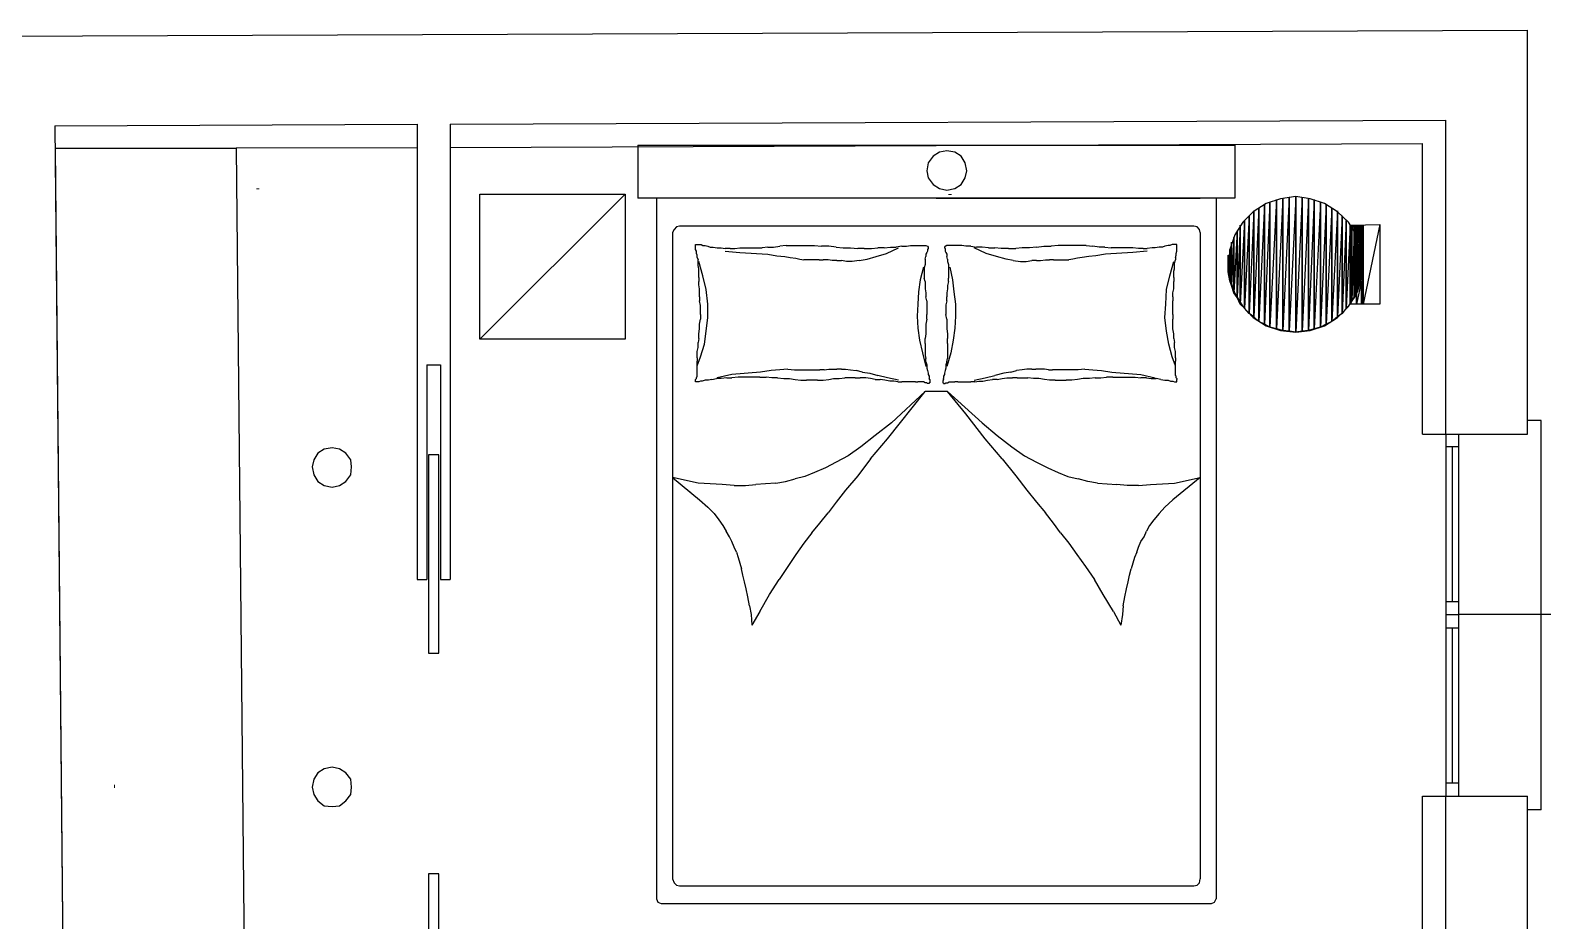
# Model space of a CAD drawing. Header units: millimetres. Extents: x 0 to 11839, y 0 to 13604.
# Drawn here: x 4977 to 8968, y 11256 to 13604 of the extents above; entities that cross this region are included whole.
import ezdxf

# ---------------------------------------------------------------- set-up
doc = ezdxf.new("R2010")
doc.units = ezdxf.units.MM
doc.layers.add('PDF_FILLS_OUTLINE', color=8, linetype='Continuous')
doc.layers.add('PDF_STROKES', color=7, linetype='Continuous')

msp = doc.modelspace()

# ---------------------------------------------------------------- linework, layer by layer
at = {"layer": 'PDF_FILLS_OUTLINE'}
for p, q in [((5575.3, 13186.8), (5575.3, 13186.8)), ((5575.3, 13186.8), (5575.3, 13184.7)), ((5575.3, 13184.7), (5575.3, 13184.7)), ((5577.4, 13186.8), (5577.4, 13186.8)), ((5577.4, 13186.8), (5577.4, 13184.7)), ((5577.4, 13184.7), (5577.4, 13186.8)), ((5577.4, 13186.8), (5577.4, 13186.8)), ((5577.4, 13186.8), (5577.4, 13184.7)), ((5577.4, 13184.7), (5577.4, 13186.8)), ((5577.4, 13186.8), (5577.4, 13186.8)), ((5577.4, 13186.8), (5577.4, 13184.7)), ((5577.4, 13184.7), (5577.4, 13186.8)), ((5577.4, 13186.8), (5577.4, 13186.8)), ((5577.4, 13186.8), (5577.4, 13184.7)), ((5577.4, 13184.7), (5577.4, 13186.8)), ((5577.4, 13184.7), (5577.4, 13184.7)), ((5577.4, 13184.7), (5577.4, 13184.7)), ((5579.5, 13186.8), (5579.5, 13186.8)), ((5579.5, 13186.8), (5579.5, 13184.7)), ((5579.5, 13184.7), (5579.5, 13186.8)), ((5579.5, 13186.8), (5579.5, 13186.8)), ((5579.5, 13186.8), (5579.5, 13184.7)), ((5579.5, 13184.7), (5579.5, 13186.8)), ((5579.5, 13186.8), (5579.5, 13186.8)), ((5579.5, 13186.8), (5579.5, 13184.7)), ((5579.5, 13184.7), (5579.5, 13186.8)), ((5579.5, 13186.8), (5579.5, 13186.8)), ((5579.5, 13186.8), (5579.5, 13184.7)), ((5579.5, 13184.7), (5579.5, 13186.8)), ((5579.5, 13184.7), (5579.5, 13184.7)), ((5579.5, 13184.7), (5579.5, 13184.7)), ((5579.5, 13184.7), (5579.5, 13184.7)), ((5579.5, 13184.7), (5579.5, 13184.7)), ((5579.5, 13184.7), (5579.5, 13184.7)), ((5579.5, 13184.7), (5579.5, 13184.7)), ((6546.8, 13172), (6163.7, 12788.9)), ((6163.7, 12788.9), (6163.7, 13172)), ((6546.8, 13172), (6546.8, 12788.9)), ((7402, 13172), (7402, 13172)), ((7402, 13172), (7402, 13169.9)), ((7402, 13169.9), (7402, 13172)), ((7402, 13172), (7402, 13172)), ((7402, 13172), (7402, 13169.9)), ((7402, 13169.9), (7402, 13172)), ((7404.1, 13172), (7404.1, 13172)), ((7404.1, 13172), (7404.1, 13169.9)), ((7404.1, 13169.9), (7404.1, 13172)), ((7404.1, 13172), (7404.1, 13172)), ((7404.1, 13172), (7404.1, 13169.9)), ((7404.1, 13169.9), (7404.1, 13172)), ((7404.1, 13172), (7404.1, 13172)), ((7404.1, 13172), (7404.1, 13169.9)), ((7404.1, 13172), (7404.1, 13169.9)), ((7406.2, 13172), (7406.2, 13172)), ((7406.2, 13172), (7406.2, 13169.9)), ((7406.2, 13169.9), (7406.2, 13172)), ((7406.2, 13172), (7406.2, 13172)), ((7406.2, 13172), (7406.2, 13169.9)), ((7406.2, 13169.9), (7406.2, 13172)), ((7406.2, 13172), (7406.2, 13172)), ((7406.2, 13172), (7406.2, 13169.9)), ((7406.2, 13169.9), (7406.2, 13172)), ((7404.1, 13169.9), (7404.1, 13169.9)), ((7404.1, 13169.9), (7404.1, 13169.9)), ((7406.2, 13169.9), (7406.2, 13169.9)), ((7406.2, 13169.9), (7406.2, 13169.9)), ((7406.2, 13169.9), (7406.2, 13169.9)), ((8219, 13136), (8206.3, 12848.2)), ((8233.8, 13144.5), (8219, 12835.5)), ((8219, 12835.5), (8219, 13136)), ((8219, 13136), (8219, 12835.5)), ((8248.6, 13150.8), (8233.8, 12829.1)), ((8233.8, 12829.1), (8233.8, 13144.5)), ((8233.8, 13144.5), (8233.8, 12829.1)), ((8265.6, 13157.2), (8248.6, 12820.7)), ((8248.6, 12820.7), (8248.6, 13150.8)), ((8248.6, 13150.8), (8248.6, 12820.7)), ((8282.5, 13161.4), (8265.6, 12816.4)), ((8265.6, 12816.4), (8265.6, 13157.2)), ((8265.6, 13157.2), (8265.6, 12816.4)), ((8299.4, 13163.6), (8282.5, 12812.2)), ((8282.5, 12812.2), (8282.5, 13161.4)), ((8282.5, 13161.4), (8282.5, 12812.2)), ((8316.4, 13163.6), (8299.4, 12810.1)), ((8299.4, 12810.1), (8299.4, 13163.6)), ((8299.4, 13163.6), (8299.4, 12810.1)), ((8333.3, 13163.6), (8316.4, 12807.9)), ((8316.4, 12807.9), (8316.4, 13163.6)), ((8316.4, 13163.6), (8316.4, 12807.9)), ((8333.3, 12810.1), (8333.3, 13163.6)), ((8333.3, 13163.6), (8333.3, 12810.1)), ((8350.2, 13161.4), (8333.3, 12810.1)), ((8350.2, 12812.2), (8350.2, 13161.4)), ((8350.2, 13161.4), (8350.2, 12812.2)), ((8365.1, 13157.2), (8350.2, 12812.2)), ((8365.1, 12816.4), (8365.1, 13157.2)), ((8365.1, 13157.2), (8365.1, 12816.4)), ((8382, 13150.8), (8365.1, 12816.4)), ((8382, 12820.7), (8382, 13150.8)), ((8382, 13150.8), (8382, 12820.7)), ((8396.8, 13144.5), (8382, 12820.7)), ((8396.8, 12829.1), (8396.8, 13144.5)), ((8396.8, 13144.5), (8396.8, 12829.1)), ((8411.6, 13136), (8396.8, 12829.1)), ((8411.6, 12835.5), (8411.6, 13136)), ((8411.6, 13136), (8411.6, 12835.5)), ((8180.9, 13102.2), (8170.3, 12882)), ((8193.6, 13114.9), (8180.9, 12871.4)), ((8180.9, 12871.4), (8180.9, 13102.2)), ((8180.9, 13102.2), (8180.9, 12871.4)), ((8206.3, 13127.6), (8193.6, 12856.6)), ((8193.6, 12856.6), (8193.6, 13114.9)), ((8193.6, 13114.9), (8193.6, 12856.6)), ((8206.3, 12848.2), (8206.3, 13127.6)), ((8206.3, 13127.6), (8206.3, 12848.2)), ((8426.4, 13127.6), (8411.6, 12835.5)), ((8426.4, 12848.2), (8426.4, 13127.6)), ((8426.4, 13127.6), (8426.4, 12848.2)), ((8439.2, 13114.9), (8426.4, 12848.2)), ((8439.2, 12856.6), (8439.2, 13114.9)), ((8439.2, 13114.9), (8439.2, 12856.6)), ((8449.7, 13102.2), (8439.2, 12856.6)), ((8449.7, 12871.4), (8449.7, 13102.2)), ((8449.7, 13102.2), (8449.7, 12871.4)), ((8538.6, 13091.6), (8494.2, 12882)), ((8538.6, 13091.6), (8538.6, 12882)), ((8153.4, 13057.7), (8147, 12930.7)), ((8161.9, 13074.6), (8153.4, 12911.7)), ((8153.4, 12911.7), (8153.4, 13057.7)), ((8153.4, 13057.7), (8153.4, 12911.7)), ((8170.3, 13089.5), (8161.9, 12899)), ((8161.9, 12899), (8161.9, 13074.6)), ((8161.9, 13074.6), (8161.9, 12899)), ((8170.3, 12882), (8170.3, 13089.5)), ((8170.3, 13089.5), (8170.3, 12882)), ((8460.3, 13089.5), (8449.7, 12871.4)), ((8460.3, 12882), (8460.3, 13089.5)), ((8460.3, 13089.5), (8460.3, 12882)), ((8460.3, 13089.5), (8460.3, 12882)), ((8460.3, 13089.5), (8460.3, 12882)), ((8464.5, 13083.1), (8460.3, 12882)), ((8464.5, 13083.1), (8462.4, 13089.5)), ((8464.5, 13089.5), (8464.5, 13083.1)), ((8470.9, 13089.5), (8464.5, 13083.1)), ((8464.5, 13083.1), (8464.5, 13089.5)), ((8464.5, 12890.5), (8464.5, 13083.1)), ((8470.9, 13074.6), (8464.5, 13083.1)), ((8464.5, 13083.1), (8464.5, 12890.5)), ((8470.9, 13074.6), (8464.5, 12890.5)), ((8475.1, 13089.5), (8470.9, 13074.6)), ((8470.9, 13074.6), (8470.9, 13089.5)), ((8470.9, 13089.5), (8470.9, 13074.6)), ((8470.9, 12899), (8470.9, 13074.6)), ((8475.1, 13066.2), (8470.9, 13074.6)), ((8470.9, 13074.6), (8470.9, 12899)), ((8475.1, 13066.2), (8470.9, 12899)), ((8477.2, 13089.5), (8475.1, 13066.2)), ((8475.1, 13066.2), (8475.1, 13089.5)), ((8475.1, 13089.5), (8475.1, 13066.2)), ((8475.1, 12905.3), (8475.1, 13066.2)), ((8477.2, 13062), (8475.1, 13066.2)), ((8475.1, 13066.2), (8475.1, 12905.3)), ((8477.2, 13062), (8475.1, 12905.3)), ((8479.4, 13089.5), (8477.2, 13062)), ((8477.2, 13062), (8477.2, 13089.5)), ((8477.2, 13089.5), (8477.2, 13062)), ((8479.4, 13055.6), (8477.2, 13062)), ((8477.2, 12909.6), (8477.2, 13062)), ((8477.2, 13062), (8477.2, 12909.6)), ((8479.4, 13055.6), (8477.2, 12909.6)), ((8483.6, 13089.5), (8479.4, 13055.6)), ((8479.4, 13055.6), (8479.4, 13089.5)), ((8479.4, 13089.5), (8479.4, 13055.6)), ((8479.4, 12915.9), (8479.4, 13055.6)), ((8483.6, 13045), (8479.4, 13055.6)), ((8479.4, 13055.6), (8479.4, 12915.9)), ((8485.7, 13089.5), (8483.6, 13045)), ((8483.6, 13045), (8483.6, 13089.5)), ((8483.6, 13089.5), (8483.6, 13045)), ((8487.8, 13089.5), (8485.7, 13034.4)), ((8485.7, 13034.4), (8485.7, 13089.5)), ((8485.7, 13089.5), (8485.7, 13034.4)), ((8489.9, 13089.5), (8487.8, 13028.1)), ((8487.8, 13028.1), (8487.8, 13089.5)), ((8487.8, 13089.5), (8487.8, 13032.3)), ((8487.8, 13089.5), (8487.8, 13028.1)), ((8487.8, 13089.5), (8487.8, 13032.3)), ((8492.1, 13089.5), (8489.9, 13026)), ((8489.9, 13026), (8489.9, 13089.5)), ((8489.9, 13089.5), (8489.9, 13026)), ((8494.2, 13089.5), (8492.1, 12998.4)), ((8492.1, 12998.4), (8492.1, 13089.5)), ((8492.1, 13089.5), (8492.1, 13002.7)), ((8492.1, 13089.5), (8492.1, 13000.6)), ((8492.1, 13089.5), (8492.1, 13002.7)), ((8492.1, 13089.5), (8492.1, 13002.7)), ((8492.1, 13089.5), (8492.1, 13011.2)), ((8492.1, 13089.5), (8492.1, 13002.7)), ((8492.1, 13089.5), (8492.1, 13011.2)), ((8494.2, 12882), (8494.2, 13089.5)), ((8494.2, 13089.5), (8494.2, 12977.3)), ((8142.8, 13026), (8138.6, 12966.7)), ((8138.6, 13011.2), (8138.6, 12966.7)), ((8138.6, 12966.7), (8138.6, 13011.2)), ((8147, 13045), (8142.8, 12943.4)), ((8142.8, 12943.4), (8142.8, 13026)), ((8142.8, 13026), (8142.8, 12943.4)), ((8147, 12930.7), (8147, 13045)), ((8147, 13045), (8147, 12930.7)), ((8483.6, 13040.8), (8479.4, 12915.9)), ((8485.7, 13034.4), (8483.6, 13045)), ((8483.6, 12930.7), (8483.6, 13040.8)), ((8483.6, 13040.8), (8483.6, 12930.7)), ((8485.7, 13034.4), (8483.6, 12930.7)), ((8485.7, 12937.1), (8485.7, 13034.4)), ((8487.8, 13032.3), (8485.7, 13034.4)), ((8485.7, 13034.4), (8485.7, 12937.1)), ((8487.8, 13032.3), (8485.7, 12937.1)), ((8487.8, 13028.1), (8487.8, 13032.3)), ((8487.8, 12939.2), (8487.8, 13032.3)), ((8487.8, 13032.3), (8487.8, 12939.2)), ((8487.8, 12945.5), (8487.8, 13028.1)), ((8489.9, 13026), (8487.8, 13028.1)), ((8487.8, 13028.1), (8487.8, 12939.2)), ((8487.8, 13028.1), (8487.8, 12939.2)), ((8489.9, 13023.8), (8487.8, 12945.5)), ((8492.1, 13011.2), (8489.9, 13026)), ((8489.9, 12949.8), (8489.9, 13023.8)), ((8489.9, 13023.8), (8489.9, 12949.8)), ((8492.1, 13002.7), (8492.1, 13011.2)), ((8138.6, 12966.7), (8138.6, 12977.3)), ((8492.1, 13002.7), (8489.9, 12949.8)), ((8494.2, 12977.3), (8489.9, 12882)), ((8492.1, 12970.9), (8489.9, 12949.8)), ((8492.1, 12970.9), (8492.1, 13002.7)), ((8492.1, 13000.6), (8492.1, 13002.7)), ((8492.1, 13002.7), (8492.1, 12970.9)), ((8492.1, 13002.7), (8492.1, 12970.9)), ((8492.1, 13002.7), (8492.1, 12970.9)), ((8492.1, 13000.6), (8492.1, 12998.4)), ((8492.1, 13000.6), (8492.1, 12970.9)), ((8494.2, 12977.3), (8492.1, 12998.4)), ((8494.2, 12977.3), (8494.2, 12882)), ((8142.8, 12943.4), (8138.6, 12966.7)), ((8147, 12930.7), (8142.8, 12943.4)), ((8489.9, 12943.4), (8477.2, 12882)), ((8485.7, 12937.1), (8483.6, 12930.7)), ((8487.8, 12939.2), (8485.7, 12937.1)), ((8489.9, 12949.8), (8487.8, 12945.5)), ((8489.9, 12882), (8489.9, 12943.4)), ((8489.9, 12943.4), (8489.9, 12882)), ((8153.4, 12911.7), (8147, 12930.7)), ((8161.9, 12899), (8153.4, 12911.7)), ((8170.3, 12882), (8161.9, 12899)), ((8477.2, 12911.7), (8460.3, 12882)), ((8470.9, 12899), (8464.5, 12890.5)), ((8475.1, 12905.3), (8470.9, 12899)), ((8477.2, 12909.6), (8475.1, 12905.3)), ((8479.4, 12915.9), (8477.2, 12909.6)), ((8477.2, 12882), (8477.2, 12911.7)), ((8477.2, 12911.7), (8477.2, 12882)), ((8483.6, 12930.7), (8479.4, 12915.9)), ((8180.9, 12871.4), (8170.3, 12882)), ((8193.6, 12856.6), (8180.9, 12871.4)), ((8206.3, 12848.2), (8193.6, 12856.6)), ((8439.2, 12856.6), (8426.4, 12848.2)), ((8449.7, 12871.4), (8439.2, 12856.6)), ((8460.3, 12882), (8449.7, 12871.4)), ((8464.5, 12890.5), (8460.3, 12882)), ((8477.2, 12882), (8460.3, 12882)), ((8460.3, 12882), (8460.3, 12882)), ((8460.3, 12882), (8460.3, 12882)), ((8460.3, 12882), (8460.3, 12882)), ((8489.9, 12882), (8477.2, 12882)), ((8494.2, 12882), (8489.9, 12882)), ((8538.6, 12882), (8494.2, 12882)), ((8219, 12835.5), (8206.3, 12848.2)), ((8233.8, 12829.1), (8219, 12835.5)), ((8248.6, 12820.7), (8233.8, 12829.1)), ((8265.6, 12816.4), (8248.6, 12820.7)), ((8282.5, 12812.2), (8265.6, 12816.4)), ((8299.4, 12810.1), (8282.5, 12812.2)), ((8350.2, 12812.2), (8333.3, 12810.1)), ((8365.1, 12816.4), (8350.2, 12812.2)), ((8382, 12820.7), (8365.1, 12816.4)), ((8396.8, 12829.1), (8382, 12820.7)), ((8411.6, 12835.5), (8396.8, 12829.1)), ((8426.4, 12848.2), (8411.6, 12835.5)), ((6546.8, 12788.9), (6163.7, 12788.9)), ((8316.4, 12807.9), (8299.4, 12810.1)), ((8333.3, 12810.1), (8316.4, 12807.9)), ((5198.5, 11612), (5198.5, 11612)), ((5198.5, 11612), (5198.5, 11612)), ((5198.5, 11612), (5198.5, 11612)), ((5200.6, 11612), (5198.5, 11612)), ((5198.5, 11612), (5200.6, 11612)), ((5200.6, 11612), (5198.5, 11612)), ((5198.5, 11612), (5200.6, 11612)), ((5198.5, 11609.9), (5198.5, 11609.9)), ((5200.6, 11609.9), (5198.5, 11609.9)), ((5198.5, 11609.9), (5200.6, 11609.9)), ((5200.6, 11609.9), (5198.5, 11609.9)), ((5198.5, 11609.9), (5200.6, 11609.9)), ((5200.6, 11609.9), (5198.5, 11609.9)), ((5198.5, 11609.9), (5200.6, 11609.9)), ((5198.5, 11607.8), (5198.5, 11607.8)), ((5198.5, 11607.8), (5198.5, 11607.8)), ((5198.5, 11607.8), (5198.5, 11607.8)), ((5200.6, 11607.8), (5198.5, 11607.8)), ((5198.5, 11607.8), (5200.6, 11607.8)), ((5200.6, 11607.8), (5198.5, 11607.8)), ((5198.5, 11607.8), (5200.6, 11607.8)), ((5200.6, 11607.8), (5198.5, 11607.8)), ((5198.5, 11607.8), (5200.6, 11607.8)), ((5200.6, 11607.8), (5198.5, 11607.8)), ((5198.5, 11607.8), (5200.6, 11607.8)), ((5200.6, 11612), (5200.6, 11612)), ((5200.6, 11612), (5200.6, 11612)), ((5200.6, 11609.9), (5200.6, 11609.9)), ((5200.6, 11609.9), (5200.6, 11609.9)), ((5200.6, 11609.9), (5200.6, 11609.9)), ((5200.6, 11607.8), (5200.6, 11607.8)), ((5200.6, 11607.8), (5200.6, 11607.8)), ((5200.6, 11607.8), (5200.6, 11607.8)), ((5200.6, 11607.8), (5200.6, 11607.8))]:
    msp.add_line(p, q, dxfattribs=at)
at = {"layer": 'PDF_STROKES'}
for p, q in [((1060.4, 13574.2), (8928.1, 13603.8)), ((8928.1, 12539.1), (8928.1, 13603.8)), ((5041.9, 13351.9), (5998.6, 13356.2)), ((5041.9, 13351.9), (5075.8, 9922.9)), ((5998.6, 13356.2), (5998.6, 12156)), ((6085.4, 13356.2), (8712.2, 13366.7)), ((6085.4, 13356.2), (6085.4, 12156)), ((8712.2, 12539.1), (8712.2, 13366.7)), ((5041.9, 13292.7), (5998.6, 13294.8)), ((5041.9, 13292.7), (5520.3, 13292.7)), ((5075.8, 9922.9), (5044, 13292.7)), ((5520.3, 13292.7), (5554.1, 9922.9)), ((6085.4, 13294.8), (8650.8, 13305.4)), ((6580.7, 13301.1), (8155.5, 13301.1)), ((6580.7, 13301.1), (6580.7, 13161.4)), ((8155.5, 13301.1), (8155.5, 13161.4)), ((8650.8, 12539.1), (8650.8, 13305.4)), ((7346.9, 13254.6), (7342.7, 13233.4)), ((7359.7, 13271.5), (7346.9, 13254.6)), ((7376.6, 13282.1), (7359.7, 13271.5)), ((7395.6, 13286.3), (7376.6, 13282.1)), ((7416.8, 13282.1), (7395.6, 13286.3)), ((7433.7, 13271.5), (7416.8, 13282.1)), ((7444.3, 13254.6), (7433.7, 13271.5)), ((7448.5, 13233.4), (7444.3, 13254.6)), ((7342.7, 13233.4), (7346.9, 13214.3)), ((7346.9, 13214.3), (7359.7, 13197.4)), ((7433.7, 13197.4), (7444.3, 13214.3)), ((7444.3, 13214.3), (7448.5, 13233.4)), ((7359.7, 13197.4), (7376.6, 13186.8)), ((7376.6, 13186.8), (7395.6, 13182.6)), ((7395.6, 13182.6), (7416.8, 13186.8)), ((7416.8, 13186.8), (7433.7, 13197.4)), ((8155.5, 13161.4), (6580.7, 13161.4)), ((8130.1, 13161.4), (6608.2, 13161.4)), ((6629.4, 13161.4), (6629.4, 11313.6)), ((6629.4, 13161.4), (6629.4, 11313.6)), ((7368.1, 13161.4), (6671.7, 13161.4)), ((7368.1, 13161.4), (8064.5, 13161.4)), ((8106.8, 13161.4), (8106.8, 11313.6)), ((8238.1, 13146.6), (8204.2, 13125.4)), ((8276.2, 13159.3), (8238.1, 13146.6)), ((8316.4, 13165.7), (8276.2, 13159.3)), ((8354.5, 13159.3), (8316.4, 13165.7)), ((8392.6, 13146.6), (8354.5, 13159.3)), ((8426.4, 13125.4), (8392.6, 13146.6)), ((8176.7, 13097.9), (8155.5, 13064.1)), ((8204.2, 13125.4), (8176.7, 13097.9)), ((8456.1, 13097.9), (8426.4, 13125.4)), ((8477.2, 13064.1), (8456.1, 13097.9)), ((8462.4, 13089.5), (8538.6, 13091.6)), ((8538.6, 13091.6), (8538.6, 12882)), ((6676, 13078.9), (6671.7, 13070.4)), ((6671.7, 13070.4), (6671.7, 11366.5)), ((6682.3, 13085.2), (6676, 13078.9)), ((6690.8, 13087.4), (6682.3, 13085.2)), ((8047.6, 13087.4), (6690.8, 13087.4)), ((8056, 13085.2), (8047.6, 13087.4)), ((8062.4, 13078.9), (8056, 13085.2)), ((8064.5, 13070.4), (8062.4, 13078.9)), ((8064.5, 13070.4), (8064.5, 11366.5)), ((8155.5, 13064.1), (8142.8, 13026)), ((8489.9, 13026), (8477.2, 13064.1)), ((6733.1, 13036.6), (6733.1, 13038.7)), ((6733.1, 13038.7), (6735.2, 13038.7)), ((6733.1, 13032.3), (6733.1, 13036.6)), ((6733.1, 13030.2), (6733.1, 13032.3)), ((6733.1, 13026), (6733.1, 13030.2)), ((6735.2, 13021.7), (6733.1, 13026)), ((6735.2, 13038.7), (6737.3, 13038.7)), ((6735.2, 13015.4), (6735.2, 13021.7)), ((6737.3, 13011.2), (6735.2, 13015.4)), ((6737.3, 13038.7), (6739.5, 13038.7)), ((6737.3, 13004.8), (6737.3, 13011.2)), ((6739.5, 13038.7), (6743.7, 13038.7)), ((6743.7, 13038.7), (6747.9, 13038.7)), ((6747.9, 13038.7), (6752.2, 13036.6)), ((6752.2, 13036.6), (6758.5, 13036.6)), ((6758.5, 13036.6), (6764.9, 13034.4)), ((6764.9, 13034.4), (6771.2, 13032.3)), ((6771.2, 13032.3), (6779.7, 13032.3)), ((6779.7, 13032.3), (6790.3, 13030.2)), ((6790.3, 13030.2), (6800.8, 13030.2)), ((6800.8, 13030.2), (6811.4, 13028.1)), ((6824.1, 13028.1), (6811.4, 13028.1)), ((6811.4, 13021.7), (6849.5, 13017.5)), ((6824.1, 13028.1), (6836.8, 13028.1)), ((6836.8, 13028.1), (6849.5, 13030.2)), ((6849.5, 13030.2), (6908.8, 13030.2)), ((6849.5, 13017.5), (6923.6, 13013.3)), ((6923.6, 13032.3), (6908.8, 13030.2)), ((6923.6, 13032.3), (6938.4, 13032.3)), ((6923.6, 13013.3), (6946.9, 13009)), ((6938.4, 13032.3), (6955.4, 13034.4)), ((6972.3, 13036.6), (6955.4, 13034.4)), ((6972.3, 13036.6), (7008.3, 13036.6)), ((7008.3, 13036.6), (7046.4, 13036.6)), ((7046.4, 13036.6), (7065.4, 13034.4)), ((7084.5, 13034.4), (7065.4, 13034.4)), ((7103.5, 13032.3), (7084.5, 13034.4)), ((7103.5, 13032.3), (7122.6, 13030.2)), ((7122.6, 13030.2), (7141.6, 13030.2)), ((7141.6, 13030.2), (7160.7, 13028.1)), ((7177.6, 13028.1), (7160.7, 13028.1)), ((7177.6, 13028.1), (7196.7, 13028.1)), ((7196.7, 13028.1), (7213.6, 13030.2)), ((7209.4, 13006.9), (7236.9, 13015.4)), ((7230.5, 13030.2), (7213.6, 13030.2)), ((7230.5, 13030.2), (7247.5, 13032.3)), ((7236.9, 13015.4), (7268.6, 13030.2)), ((7247.5, 13032.3), (7262.3, 13032.3)), ((7277.1, 13034.4), (7262.3, 13032.3)), ((7277.1, 13034.4), (7289.8, 13034.4)), ((7289.8, 13034.4), (7300.4, 13036.6)), ((7300.4, 13036.6), (7311, 13036.6)), ((7311, 13036.6), (7340.6, 13036.6)), ((7340.6, 13036.6), (7344.8, 13034.4)), ((7342.7, 13017.5), (7340.6, 13013.3)), ((7340.6, 13013.3), (7340.6, 13006.9)), ((7344.8, 13021.7), (7342.7, 13017.5)), ((7344.8, 13034.4), (7346.9, 13032.3)), ((7346.9, 13028.1), (7344.8, 13026)), ((7344.8, 13026), (7344.8, 13021.7)), ((7346.9, 13032.3), (7346.9, 13030.2)), ((7346.9, 13030.2), (7346.9, 13028.1)), ((7391.4, 13034.4), (7389.3, 13032.3)), ((7389.3, 13032.3), (7389.3, 13030.2)), ((7389.3, 13030.2), (7391.4, 13028.1)), ((7393.5, 13034.4), (7391.4, 13034.4)), ((7391.4, 13028.1), (7391.4, 13026)), ((7391.4, 13026), (7391.4, 13021.7)), ((7391.4, 13021.7), (7393.5, 13017.5)), ((7395.6, 13036.6), (7393.5, 13034.4)), ((7393.5, 13017.5), (7395.6, 13013.3)), ((7425.3, 13036.6), (7395.6, 13036.6)), ((7395.6, 13013.3), (7395.6, 13006.9)), ((7435.9, 13036.6), (7425.3, 13036.6)), ((7446.4, 13034.4), (7435.9, 13036.6)), ((7459.1, 13034.4), (7446.4, 13034.4)), ((7459.1, 13034.4), (7473.9, 13032.3)), ((7499.3, 13015.4), (7467.6, 13030.2)), ((7488.8, 13032.3), (7473.9, 13032.3)), ((7505.7, 13030.2), (7488.8, 13032.3)), ((7526.9, 13006.9), (7499.3, 13015.4)), ((7505.7, 13030.2), (7522.6, 13030.2)), ((7539.6, 13028.1), (7522.6, 13030.2)), ((7558.6, 13028.1), (7539.6, 13028.1)), ((7558.6, 13028.1), (7577.7, 13028.1)), ((7594.6, 13030.2), (7577.7, 13028.1)), ((7613.6, 13030.2), (7594.6, 13030.2)), ((7632.7, 13032.3), (7613.6, 13030.2)), ((7632.7, 13032.3), (7651.8, 13034.4)), ((7651.8, 13034.4), (7670.8, 13034.4)), ((7689.8, 13036.6), (7670.8, 13034.4)), ((7728, 13036.6), (7689.8, 13036.6)), ((7763.9, 13036.6), (7728, 13036.6)), ((7763.9, 13036.6), (7780.9, 13034.4)), ((7797.8, 13032.3), (7780.9, 13034.4)), ((7814.7, 13013.3), (7789.3, 13009)), ((7812.6, 13032.3), (7797.8, 13032.3)), ((7812.6, 13032.3), (7829.5, 13030.2)), ((7886.7, 13017.5), (7814.7, 13013.3)), ((7886.7, 13030.2), (7829.5, 13030.2)), ((7901.5, 13028.1), (7886.7, 13030.2)), ((7924.8, 13021.7), (7886.7, 13017.5)), ((7914.2, 13028.1), (7901.5, 13028.1)), ((7914.2, 13028.1), (7924.8, 13028.1)), ((7937.5, 13030.2), (7924.8, 13028.1)), ((7946, 13030.2), (7937.5, 13030.2)), ((7956.5, 13032.3), (7946, 13030.2)), ((7965, 13032.3), (7956.5, 13032.3)), ((7971.4, 13034.4), (7965, 13032.3)), ((7979.8, 13036.6), (7971.4, 13034.4)), ((7984.1, 13036.6), (7979.8, 13036.6)), ((7990.4, 13038.7), (7984.1, 13036.6)), ((7994.7, 13038.7), (7990.4, 13038.7)), ((7996.8, 13038.7), (7994.7, 13038.7)), ((7998.9, 13038.7), (7996.8, 13038.7)), ((8001, 13038.7), (7998.9, 13038.7)), ((7998.9, 13004.8), (8001, 13011.2)), ((8003.1, 13038.7), (8001, 13038.7)), ((8001, 13015.4), (8003.1, 13021.7)), ((8001, 13011.2), (8001, 13015.4)), ((8003.1, 13036.6), (8003.1, 13038.7)), ((8003.1, 13032.3), (8003.1, 13036.6)), ((8003.1, 13030.2), (8003.1, 13032.3)), ((8003.1, 13026), (8003.1, 13030.2)), ((8003.1, 13021.7), (8003.1, 13026)), ((8142.8, 13026), (8138.6, 12985.8)), ((8494.2, 12985.8), (8489.9, 13026)), ((6737.3, 13004.8), (6739.5, 12998.4)), ((6739.5, 12983.6), (6739.5, 12998.4)), ((6741.6, 12975.2), (6739.5, 12983.6)), ((6752.2, 12956.1), (6741.6, 12994.2)), ((6741.6, 12951.9), (6741.6, 12975.2)), ((6946.9, 13009), (6968.1, 13006.9)), ((6968.1, 13006.9), (6982.9, 13004.8)), ((6982.9, 13004.8), (6997.7, 13002.7)), ((6997.7, 13002.7), (7008.3, 13000.6)), ((7008.3, 13000.6), (7018.9, 12998.4)), ((7059.1, 12998.4), (7018.9, 12998.4)), ((7059.1, 12998.4), (7069.7, 12998.4)), ((7082.4, 12998.4), (7069.7, 12998.4)), ((7092.9, 12996.3), (7082.4, 12998.4)), ((7105.6, 12996.3), (7092.9, 12996.3)), ((7105.6, 12996.3), (7118.3, 12996.3)), ((7131, 12994.2), (7118.3, 12996.3)), ((7145.9, 12994.2), (7131, 12994.2)), ((7164.9, 12996.3), (7145.9, 12994.2)), ((7164.9, 12996.3), (7186.1, 13000.6)), ((7186.1, 13000.6), (7209.4, 13006.9)), ((7334.3, 12979.4), (7325.8, 12945.5)), ((7338.5, 12985.8), (7336.4, 12977.3)), ((7336.4, 12977.3), (7336.4, 12949.8)), ((7338.5, 13000.6), (7340.6, 13006.9)), ((7338.5, 13000.6), (7338.5, 12985.8)), ((7397.7, 13000.6), (7395.6, 13006.9)), ((7397.7, 13000.6), (7397.7, 12994.2)), ((7397.7, 12994.2), (7399.9, 12985.8)), ((7399.9, 12985.8), (7399.9, 12949.8)), ((7404.1, 12979.4), (7410.5, 12945.5)), ((7552.3, 13000.6), (7526.9, 13006.9)), ((7571.3, 12996.3), (7552.3, 13000.6)), ((7571.3, 12996.3), (7590.4, 12994.2)), ((7590.4, 12994.2), (7605.2, 12994.2)), ((7605.2, 12994.2), (7620, 12996.3)), ((7632.7, 12996.3), (7620, 12996.3)), ((7632.7, 12996.3), (7643.3, 12996.3)), ((7643.3, 12996.3), (7656, 12998.4)), ((7656, 12998.4), (7666.6, 12998.4)), ((7677.2, 12998.4), (7666.6, 12998.4)), ((7677.2, 12998.4), (7717.4, 12998.4)), ((7728, 13000.6), (7717.4, 12998.4)), ((7740.6, 13002.7), (7728, 13000.6)), ((7753.4, 13004.8), (7740.6, 13002.7)), ((7770.3, 13006.9), (7753.4, 13004.8)), ((7789.3, 13009), (7770.3, 13006.9)), ((7984.1, 12956.1), (7994.7, 12994.2)), ((7994.7, 12968.8), (7996.8, 12975.2)), ((7996.8, 12990), (7998.9, 12998.4)), ((7996.8, 12975.2), (7996.8, 12990)), ((7998.9, 13004.8), (7998.9, 12998.4)), ((8138.6, 12985.8), (8142.8, 12947.6)), ((8489.9, 12947.6), (8494.2, 12985.8)), ((6741.6, 12951.9), (6741.6, 12941.3)), ((6741.6, 12932.8), (6741.6, 12941.3)), ((6743.7, 12922.2), (6741.6, 12932.8)), ((6760.6, 12920.1), (6752.2, 12956.1)), ((7325.8, 12945.5), (7321.5, 12913.8)), ((7338.5, 12941.3), (7336.4, 12949.8)), ((7338.5, 12941.3), (7338.5, 12922.2)), ((7399.9, 12941.3), (7397.7, 12930.7)), ((7399.9, 12941.3), (7399.9, 12949.8)), ((7410.5, 12945.5), (7414.7, 12913.8)), ((7975.6, 12920.1), (7984.1, 12956.1)), ((7994.7, 12951.9), (7994.7, 12968.8)), ((7994.7, 12951.9), (7994.7, 12941.3)), ((7994.7, 12922.2), (7994.7, 12941.3)), ((8142.8, 12947.6), (8155.5, 12909.6)), ((8477.2, 12909.6), (8489.9, 12947.6)), ((6743.7, 12901.1), (6743.7, 12922.2)), ((6743.7, 12901.1), (6743.7, 12890.5)), ((6764.9, 12882), (6760.6, 12920.1)), ((7321.5, 12913.8), (7319.4, 12882)), ((7338.5, 12922.2), (7340.6, 12911.7)), ((7340.6, 12911.7), (7340.6, 12901.1)), ((7342.7, 12890.5), (7340.6, 12901.1)), ((7397.7, 12922.2), (7395.6, 12911.7)), ((7395.6, 12911.7), (7395.6, 12901.1)), ((7395.6, 12890.5), (7395.6, 12901.1)), ((7397.7, 12930.7), (7397.7, 12922.2)), ((7414.7, 12913.8), (7418.9, 12882)), ((7973.5, 12882), (7975.6, 12920.1)), ((7992.5, 12911.7), (7994.7, 12922.2)), ((7992.5, 12901.1), (7992.5, 12911.7)), ((7992.5, 12901.1), (7992.5, 12890.5)), ((8155.5, 12909.6), (8176.7, 12875.7)), ((8456.1, 12875.7), (8477.2, 12909.6)), ((6745.8, 12877.8), (6743.7, 12890.5)), ((6745.8, 12854.5), (6745.8, 12877.8)), ((6745.8, 12854.5), (6745.8, 12841.8)), ((6764.9, 12846.1), (6764.9, 12882)), ((7319.4, 12882), (7317.3, 12850.3)), ((7342.7, 12890.5), (7342.7, 12854.5)), ((7342.7, 12841.8), (7342.7, 12854.5)), ((7395.6, 12890.5), (7393.5, 12879.9)), ((7393.5, 12879.9), (7393.5, 12854.5)), ((7395.6, 12841.8), (7393.5, 12854.5)), ((7418.9, 12882), (7418.9, 12850.3)), ((7971.4, 12846.1), (7973.5, 12882)), ((7992.5, 12854.5), (7992.5, 12890.5)), ((7992.5, 12854.5), (7992.5, 12841.8)), ((8176.7, 12875.7), (8204.2, 12846.1)), ((8426.4, 12846.1), (8456.1, 12875.7)), ((8538.6, 12882), (8460.3, 12882)), ((6741.6, 12803.7), (6743.7, 12816.4)), ((6743.7, 12829.1), (6745.8, 12841.8)), ((6743.7, 12816.4), (6743.7, 12829.1)), ((6760.6, 12810.1), (6764.9, 12846.1)), ((7317.3, 12850.3), (7319.4, 12818.5)), ((7319.4, 12818.5), (7323.7, 12786.8)), ((7342.7, 12841.8), (7340.6, 12829.1)), ((7340.6, 12829.1), (7340.6, 12803.7)), ((7395.6, 12841.8), (7395.6, 12816.4)), ((7395.6, 12816.4), (7397.7, 12803.7)), ((7416.8, 12818.5), (7412.6, 12786.8)), ((7418.9, 12850.3), (7416.8, 12818.5)), ((7975.6, 12810.1), (7971.4, 12846.1)), ((7992.5, 12816.4), (7992.5, 12841.8)), ((7994.7, 12803.7), (7992.5, 12816.4)), ((8204.2, 12846.1), (8238.1, 12824.9)), ((8238.1, 12824.9), (8276.2, 12812.2)), ((8276.2, 12812.2), (8316.4, 12807.9)), ((8316.4, 12807.9), (8354.5, 12812.2)), ((8354.5, 12812.2), (8392.6, 12824.9)), ((8392.6, 12824.9), (8426.4, 12846.1)), ((6741.6, 12791), (6739.5, 12780.4)), ((6739.5, 12767.7), (6739.5, 12780.4)), ((6741.6, 12791), (6741.6, 12803.7)), ((6745.8, 12742.3), (6756.4, 12776.2)), ((6756.4, 12776.2), (6760.6, 12810.1)), ((7323.7, 12786.8), (7332.1, 12752.9)), ((7340.6, 12803.7), (7338.5, 12791)), ((7338.5, 12778.3), (7338.5, 12791)), ((7338.5, 12778.3), (7338.5, 12746.6)), ((7397.7, 12803.7), (7397.7, 12791)), ((7397.7, 12778.3), (7397.7, 12791)), ((7397.7, 12778.3), (7397.7, 12738.1)), ((7412.6, 12786.8), (7406.2, 12752.9)), ((7981.9, 12776.2), (7975.6, 12810.1)), ((7990.4, 12742.3), (7981.9, 12776.2)), ((7994.7, 12791), (7994.7, 12803.7)), ((7994.7, 12791), (7996.8, 12780.4)), ((7996.8, 12767.7), (7996.8, 12780.4)), ((6737.3, 12757.1), (6739.5, 12767.7)), ((6737.3, 12740.2), (6737.3, 12757.1)), ((6737.3, 12719.1), (6745.8, 12742.3)), ((6737.3, 12740.2), (6737.3, 12731.7)), ((6737.3, 12691.5), (6737.3, 12731.7)), ((7332.1, 12752.9), (7340.6, 12716.9)), ((7338.5, 12746.6), (7340.6, 12738.1)), ((7340.6, 12729.6), (7340.6, 12738.1)), ((7406.2, 12752.9), (7395.6, 12716.9)), ((7395.6, 12729.6), (7397.7, 12738.1)), ((7998.9, 12719.1), (7990.4, 12742.3)), ((7998.9, 12757.1), (7996.8, 12767.7)), ((7998.9, 12740.2), (7998.9, 12757.1)), ((7998.9, 12740.2), (7998.9, 12731.7)), ((7998.9, 12723.3), (7998.9, 12731.7)), ((6024, 12721.2), (6024, 12156)), ((6024, 12721.2), (6060, 12721.2)), ((6060, 12721.2), (6060, 12156)), ((6735.2, 12687.3), (6737.3, 12691.5)), ((6828.4, 12695.8), (6790.3, 12687.3)), ((6904.6, 12702.1), (6828.4, 12695.8)), ((6932.1, 12706.3), (6904.6, 12702.1)), ((6955.4, 12708.5), (6932.1, 12706.3)), ((6976.5, 12710.6), (6955.4, 12708.5)), ((6976.5, 12710.6), (6993.5, 12708.5)), ((6993.5, 12708.5), (7010.4, 12708.5)), ((7010.4, 12708.5), (7061.2, 12708.5)), ((7071.8, 12708.5), (7061.2, 12708.5)), ((7071.8, 12708.5), (7084.5, 12710.6)), ((7084.5, 12710.6), (7105.6, 12710.6)), ((7118.3, 12710.6), (7105.6, 12710.6)), ((7118.3, 12710.6), (7128.9, 12710.6)), ((7128.9, 12710.6), (7141.6, 12708.5)), ((7141.6, 12708.5), (7156.4, 12706.3)), ((7173.4, 12702.1), (7156.4, 12706.3)), ((7173.4, 12702.1), (7192.4, 12700)), ((7192.4, 12700), (7213.6, 12693.7)), ((7239, 12687.3), (7213.6, 12693.7)), ((7340.6, 12729.6), (7342.7, 12721.2)), ((7342.7, 12721.2), (7342.7, 12712.7)), ((7342.7, 12712.7), (7344.8, 12706.3)), ((7344.8, 12706.3), (7346.9, 12700)), ((7346.9, 12700), (7346.9, 12695.8)), ((7346.9, 12695.8), (7349.1, 12691.5)), ((7349.1, 12691.5), (7349.1, 12685.2)), ((7389.3, 12695.8), (7387.2, 12691.5)), ((7387.2, 12691.5), (7387.2, 12685.2)), ((7391.4, 12706.3), (7389.3, 12700)), ((7389.3, 12700), (7389.3, 12695.8)), ((7393.5, 12712.7), (7391.4, 12706.3)), ((7395.6, 12729.6), (7393.5, 12721.2)), ((7393.5, 12721.2), (7393.5, 12712.7)), ((7497.2, 12687.3), (7522.6, 12693.7)), ((7545.9, 12700), (7522.6, 12693.7)), ((7565, 12702.1), (7545.9, 12700)), ((7565, 12702.1), (7579.8, 12706.3)), ((7594.6, 12708.5), (7579.8, 12706.3)), ((7607.3, 12710.6), (7594.6, 12708.5)), ((7620, 12710.6), (7607.3, 12710.6)), ((7620, 12710.6), (7630.6, 12710.6)), ((7653.9, 12710.6), (7630.6, 12710.6)), ((7664.4, 12708.5), (7653.9, 12710.6)), ((7664.4, 12708.5), (7675, 12708.5)), ((7725.8, 12708.5), (7675, 12708.5)), ((7742.8, 12708.5), (7725.8, 12708.5)), ((7759.7, 12710.6), (7742.8, 12708.5)), ((7759.7, 12710.6), (7780.9, 12708.5)), ((7780.9, 12708.5), (7804.2, 12706.3)), ((7804.2, 12706.3), (7831.7, 12702.1)), ((7831.7, 12702.1), (7907.9, 12695.8)), ((7907.9, 12695.8), (7946, 12687.3)), ((7998.9, 12716.9), (7998.9, 12723.3)), ((7998.9, 12712.7), (7998.9, 12716.9)), ((7998.9, 12706.3), (7998.9, 12712.7)), ((7998.9, 12702.1), (7998.9, 12706.3)), ((7998.9, 12697.9), (7998.9, 12702.1)), ((7998.9, 12693.7), (7998.9, 12697.9)), ((8001, 12691.5), (7998.9, 12693.7)), ((8001, 12687.3), (8001, 12691.5)), ((6735.2, 12685.2), (6733.1, 12683.1)), ((6733.1, 12680.9), (6733.1, 12683.1)), ((6733.1, 12678.8), (6733.1, 12680.9)), ((6733.1, 12676.7), (6733.1, 12678.8)), ((6735.2, 12676.7), (6733.1, 12676.7)), ((6735.2, 12685.2), (6735.2, 12687.3)), ((6737.3, 12676.7), (6735.2, 12676.7)), ((6741.6, 12676.7), (6737.3, 12676.7)), ((6745.8, 12678.8), (6741.6, 12676.7)), ((6750, 12678.8), (6745.8, 12678.8)), ((6758.5, 12680.9), (6750, 12678.8)), ((6767, 12680.9), (6758.5, 12680.9)), ((6775.4, 12683.1), (6767, 12680.9)), ((6775.4, 12683.1), (6788.1, 12685.2)), ((6800.8, 12685.2), (6788.1, 12685.2)), ((6815.7, 12687.3), (6800.8, 12685.2)), ((6815.7, 12687.3), (6828.4, 12687.3)), ((6845.3, 12689.4), (6828.4, 12687.3)), ((6902.4, 12689.4), (6845.3, 12689.4)), ((6902.4, 12689.4), (6919.4, 12689.4)), ((6934.2, 12687.3), (6919.4, 12689.4)), ((6949, 12687.3), (6934.2, 12687.3)), ((6949, 12687.3), (6965.9, 12685.2)), ((6965.9, 12685.2), (6980.8, 12685.2)), ((6980.8, 12685.2), (6995.6, 12683.1)), ((6995.6, 12683.1), (7010.4, 12680.9)), ((7010.4, 12680.9), (7025.2, 12680.9)), ((7054.8, 12680.9), (7025.2, 12680.9)), ((7054.8, 12680.9), (7069.7, 12680.9)), ((7069.7, 12680.9), (7084.5, 12683.1)), ((7084.5, 12683.1), (7097.2, 12685.2)), ((7097.2, 12685.2), (7112, 12685.2)), ((7112, 12685.2), (7126.8, 12687.3)), ((7154.3, 12687.3), (7126.8, 12687.3)), ((7154.3, 12687.3), (7167, 12687.3)), ((7181.8, 12687.3), (7167, 12687.3)), ((7194.5, 12685.2), (7181.8, 12687.3)), ((7207.2, 12683.1), (7194.5, 12685.2)), ((7207.2, 12683.1), (7219.9, 12683.1)), ((7232.6, 12680.9), (7219.9, 12683.1)), ((7245.3, 12678.8), (7232.6, 12680.9)), ((7268.6, 12680.9), (7239, 12687.3)), ((7255.9, 12678.8), (7245.3, 12678.8)), ((7266.5, 12676.7), (7255.9, 12678.8)), ((7266.5, 12676.7), (7277.1, 12676.7)), ((7313.1, 12676.7), (7277.1, 12676.7)), ((7313.1, 12676.7), (7319.4, 12676.7)), ((7325.8, 12676.7), (7319.4, 12676.7)), ((7330, 12676.7), (7325.8, 12676.7)), ((7334.3, 12676.7), (7330, 12676.7)), ((7338.5, 12674.6), (7334.3, 12676.7)), ((7342.7, 12674.6), (7338.5, 12674.6)), ((7344.8, 12672.5), (7342.7, 12674.6)), ((7346.9, 12672.5), (7344.8, 12672.5)), ((7349.1, 12672.5), (7346.9, 12672.5)), ((7351.2, 12683.1), (7349.1, 12685.2)), ((7351.2, 12674.6), (7349.1, 12674.6)), ((7349.1, 12674.6), (7349.1, 12672.5)), ((7351.2, 12683.1), (7351.2, 12674.6)), ((7387.2, 12683.1), (7385.1, 12678.8)), ((7385.1, 12678.8), (7385.1, 12674.6)), ((7385.1, 12674.6), (7387.2, 12674.6)), ((7387.2, 12683.1), (7387.2, 12685.2)), ((7387.2, 12674.6), (7387.2, 12672.5)), ((7387.2, 12672.5), (7389.3, 12672.5)), ((7389.3, 12672.5), (7391.4, 12672.5)), ((7391.4, 12672.5), (7393.5, 12674.6)), ((7393.5, 12674.6), (7397.7, 12674.6)), ((7397.7, 12674.6), (7402, 12676.7)), ((7402, 12676.7), (7406.2, 12676.7)), ((7406.2, 12676.7), (7412.6, 12676.7)), ((7412.6, 12676.7), (7416.8, 12676.7)), ((7425.3, 12676.7), (7416.8, 12676.7)), ((7425.3, 12676.7), (7459.1, 12676.7)), ((7469.7, 12676.7), (7459.1, 12676.7)), ((7467.6, 12680.9), (7497.2, 12687.3)), ((7469.7, 12676.7), (7480.3, 12678.8)), ((7480.3, 12678.8), (7490.9, 12678.8)), ((7490.9, 12678.8), (7503.6, 12680.9)), ((7503.6, 12680.9), (7516.3, 12683.1)), ((7529, 12683.1), (7516.3, 12683.1)), ((7529, 12683.1), (7541.7, 12685.2)), ((7541.7, 12685.2), (7554.4, 12687.3)), ((7554.4, 12687.3), (7569.2, 12687.3)), ((7581.9, 12687.3), (7569.2, 12687.3)), ((7581.9, 12687.3), (7609.4, 12687.3)), ((7624.2, 12685.2), (7609.4, 12687.3)), ((7639, 12685.2), (7624.2, 12685.2)), ((7653.9, 12683.1), (7639, 12685.2)), ((7666.6, 12680.9), (7653.9, 12683.1)), ((7681.4, 12680.9), (7666.6, 12680.9)), ((7681.4, 12680.9), (7711, 12680.9)), ((7725.8, 12680.9), (7711, 12680.9)), ((7740.6, 12683.1), (7725.8, 12680.9)), ((7755.5, 12685.2), (7740.6, 12683.1)), ((7772.4, 12685.2), (7755.5, 12685.2)), ((7787.2, 12687.3), (7772.4, 12685.2)), ((7787.2, 12687.3), (7802, 12687.3)), ((7802, 12687.3), (7816.8, 12689.4)), ((7833.8, 12689.4), (7816.8, 12689.4)), ((7833.8, 12689.4), (7893, 12689.4)), ((7893, 12689.4), (7907.9, 12687.3)), ((7922.7, 12687.3), (7907.9, 12687.3)), ((7922.7, 12687.3), (7935.4, 12685.2)), ((7935.4, 12685.2), (7948.1, 12685.2)), ((7960.8, 12683.1), (7948.1, 12685.2)), ((7960.8, 12683.1), (7971.4, 12680.9)), ((7971.4, 12680.9), (7979.8, 12680.9)), ((7979.8, 12680.9), (7986.2, 12678.8)), ((7986.2, 12678.8), (7992.5, 12678.8)), ((7992.5, 12678.8), (7996.8, 12676.7)), ((7996.8, 12676.7), (7998.9, 12676.7)), ((7998.9, 12676.7), (8001, 12676.7)), ((8003.1, 12685.2), (8001, 12687.3)), ((8001, 12676.7), (8003.1, 12676.7)), ((8003.1, 12685.2), (8003.1, 12683.1)), ((8003.1, 12680.9), (8003.1, 12683.1)), ((8003.1, 12678.8), (8003.1, 12680.9)), ((8003.1, 12676.7), (8003.1, 12678.8)), ((7239, 12526.4), (7338.5, 12651.3)), ((7338.5, 12651.3), (7249.6, 12568.8)), ((7397.7, 12651.3), (7338.5, 12651.3)), ((7446.4, 12592.1), (7397.7, 12651.3)), ((7397.7, 12651.3), (7488.8, 12568.8)), ((7497.2, 12526.4), (7446.4, 12592.1)), ((8964.1, 12575.1), (8928.1, 12575.1)), ((8964.1, 11548.5), (8964.1, 12575.1)), ((7207.2, 12534.9), (7169.1, 12505.3)), ((7249.6, 12568.8), (7207.2, 12534.9)), ((7488.8, 12568.8), (7529, 12534.9)), ((7529, 12534.9), (7567.1, 12505.3)), ((8650.8, 12539.1), (8928.1, 12539.1)), ((8712.2, 12539.1), (8712.2, 11584.5)), ((8746.1, 12539.1), (8746.1, 11584.5)), ((5753.1, 12498.9), (5736.2, 12488.3)), ((5774.3, 12503.2), (5753.1, 12498.9)), ((5793.3, 12498.9), (5774.3, 12503.2)), ((5810.2, 12488.3), (5793.3, 12498.9)), ((7169.1, 12505.3), (7135.3, 12482)), ((7194.5, 12473.5), (7239, 12526.4)), ((7541.7, 12473.5), (7497.2, 12526.4)), ((7567.1, 12505.3), (7600.9, 12482)), ((8746.1, 12505.3), (8712.2, 12505.3)), ((8729.1, 12505.3), (8729.1, 12096.7)), ((5725.6, 12471.4), (5721.4, 12452.4)), ((5721.4, 12452.4), (5725.6, 12431.2)), ((5736.2, 12488.3), (5725.6, 12471.4)), ((5822.9, 12471.4), (5810.2, 12488.3)), ((5825.1, 12452.4), (5822.9, 12471.4)), ((5822.9, 12431.2), (5825.1, 12452.4)), ((6028.3, 12484.1), (6028.3, 11961.3)), ((6055.8, 12484.1), (6028.3, 12484.1)), ((6055.8, 11961.3), (6055.8, 12484.1)), ((7103.5, 12465), (7076, 12450.2)), ((7135.3, 12482), (7103.5, 12465)), ((7194.5, 12473.5), (7160.7, 12429.1)), ((7541.7, 12473.5), (7577.7, 12429.1)), ((7600.9, 12482), (7632.7, 12465)), ((7632.7, 12465), (7662.3, 12450.2)), ((5725.6, 12431.2), (5736.2, 12414.2)), ((5736.2, 12414.2), (5753.1, 12403.7)), ((5793.3, 12403.7), (5810.2, 12414.2)), ((5810.2, 12414.2), (5822.9, 12431.2)), ((6739.5, 12410), (6671.7, 12424.8)), ((6671.7, 12424.8), (6743.7, 12365.6)), ((6944.8, 12410), (6970.2, 12414.2)), ((6970.2, 12414.2), (6995.6, 12420.6)), ((7021, 12427), (6995.6, 12420.6)), ((7046.4, 12437.5), (7021, 12427)), ((7076, 12450.2), (7046.4, 12437.5)), ((7160.7, 12429.1), (7128.9, 12391)), ((7577.7, 12429.1), (7607.3, 12391)), ((7662.3, 12450.2), (7689.8, 12437.5)), ((7689.8, 12437.5), (7715.2, 12427)), ((7715.2, 12427), (7742.8, 12420.6)), ((7768.2, 12414.2), (7742.8, 12420.6)), ((7793.6, 12410), (7768.2, 12414.2)), ((8064.5, 12424.8), (7992.5, 12365.6)), ((7996.8, 12410), (8064.5, 12424.8)), ((5753.1, 12403.7), (5774.3, 12399.4)), ((5774.3, 12399.4), (5793.3, 12403.7)), ((6716.2, 12388.8), (6718.3, 12386.7)), ((6771.2, 12407.9), (6739.5, 12410)), ((6803, 12405.8), (6771.2, 12407.9)), ((6834.7, 12403.7), (6803, 12405.8)), ((6834.7, 12403.7), (6864.3, 12403.7)), ((6864.3, 12403.7), (6891.9, 12405.8)), ((6917.3, 12407.9), (6891.9, 12405.8)), ((6944.8, 12410), (6917.3, 12407.9)), ((7128.9, 12391), (7103.5, 12359.2)), ((7607.3, 12391), (7632.7, 12359.2)), ((7793.6, 12410), (7819, 12407.9)), ((7819, 12407.9), (7844.4, 12405.8)), ((7871.9, 12403.7), (7844.4, 12405.8)), ((7901.5, 12403.7), (7871.9, 12403.7)), ((7901.5, 12403.7), (7933.3, 12405.8)), ((7933.3, 12405.8), (7965, 12407.9)), ((7965, 12407.9), (7996.8, 12410)), ((8020.1, 12388.8), (8017.9, 12386.7)), ((6743.7, 12365.6), (6764.9, 12346.5)), ((6764.9, 12346.5), (6781.8, 12329.6)), ((7103.5, 12359.2), (7082.4, 12331.7)), ((7632.7, 12359.2), (7656, 12331.7)), ((7971.4, 12346.5), (7956.5, 12329.6)), ((7992.5, 12365.6), (7971.4, 12346.5)), ((6781.8, 12329.6), (6794.5, 12312.6)), ((6794.5, 12312.6), (6805.1, 12297.8)), ((6805.1, 12297.8), (6813.5, 12283)), ((7040, 12278.8), (7061.2, 12304.2)), ((7061.2, 12304.2), (7082.4, 12331.7)), ((7677.2, 12304.2), (7656, 12331.7)), ((7696.2, 12278.8), (7677.2, 12304.2)), ((7931.1, 12297.8), (7922.7, 12283)), ((7941.7, 12312.6), (7931.1, 12297.8)), ((7956.5, 12329.6), (7941.7, 12312.6)), ((6822, 12268.2), (6813.5, 12283)), ((6828.4, 12255.5), (6822, 12268.2)), ((6834.7, 12240.7), (6828.4, 12255.5)), ((7040, 12278.8), (7018.9, 12251.3)), ((7696.2, 12278.8), (7717.4, 12251.3)), ((7901.5, 12240.7), (7907.9, 12255.5)), ((7907.9, 12255.5), (7916.3, 12268.2)), ((7916.3, 12268.2), (7922.7, 12283)), ((6841.1, 12228), (6834.7, 12240.7)), ((6841.1, 12228), (6845.3, 12213.2)), ((6845.3, 12213.2), (6849.5, 12198.3)), ((6997.7, 12221.6), (6976.5, 12189.9)), ((7018.9, 12251.3), (6997.7, 12221.6)), ((7717.4, 12251.3), (7738.5, 12221.6)), ((7738.5, 12221.6), (7761.8, 12189.9)), ((7890.9, 12213.2), (7886.7, 12198.3)), ((7897.3, 12228), (7890.9, 12213.2)), ((7897.3, 12228), (7901.5, 12240.7)), ((6849.5, 12198.3), (6853.8, 12183.5)), ((6858, 12166.6), (6853.8, 12183.5)), ((6976.5, 12189.9), (6953.2, 12156)), ((7761.8, 12189.9), (7785.1, 12156)), ((7878.2, 12166.6), (7882.5, 12183.5)), ((7886.7, 12198.3), (7882.5, 12183.5)), ((5998.6, 12156), (6024, 12156)), ((6060, 12156), (6085.4, 12156)), ((6862.2, 12149.7), (6858, 12166.6)), ((6866.5, 12130.6), (6862.2, 12149.7)), ((6927.8, 12115.8), (6953.2, 12156)), ((7808.4, 12115.8), (7785.1, 12156)), ((7869.8, 12130.6), (7874, 12149.7)), ((7874, 12149.7), (7878.2, 12166.6)), ((6870.7, 12109.5), (6866.5, 12130.6)), ((6874.9, 12086.2), (6870.7, 12109.5)), ((6902.4, 12071.3), (6927.8, 12115.8)), ((7835.9, 12071.3), (7808.4, 12115.8)), ((7861.3, 12086.2), (7865.5, 12109.5)), ((7865.5, 12109.5), (7869.8, 12130.6)), ((8746.1, 12096.7), (8712.2, 12096.7)), ((6874.9, 12086.2), (6879.2, 12062.9)), ((6879.2, 12062.9), (6881.3, 12035.4)), ((6902.4, 12071.3), (6881.3, 12035.4)), ((7835.9, 12071.3), (7854.9, 12035.4)), ((7859.2, 12062.9), (7854.9, 12035.4)), ((7861.3, 12086.2), (7859.2, 12062.9)), ((8712.2, 12062.9), (8746.1, 12062.9)), ((9429.7, 12062.9), (8746.1, 12062.9)), ((8746.1, 12026.9), (8712.2, 12026.9)), ((8729.1, 12026.9), (8729.1, 11618.4)), ((6028.3, 11961.3), (6055.8, 11961.3)), ((5753.1, 11656.5), (5736.2, 11645.9)), ((5774.3, 11660.7), (5753.1, 11656.5)), ((5793.3, 11656.5), (5774.3, 11660.7)), ((5810.2, 11645.9), (5793.3, 11656.5)), ((5725.6, 11629), (5721.4, 11607.8)), ((5736.2, 11645.9), (5725.6, 11629)), ((5822.9, 11629), (5810.2, 11645.9)), ((5825.1, 11607.8), (5822.9, 11629)), ((8746.1, 11618.4), (8712.2, 11618.4)), ((5721.4, 11607.8), (5725.6, 11588.7)), ((5725.6, 11588.7), (5736.2, 11571.8)), ((5810.2, 11571.8), (5822.9, 11588.7)), ((5822.9, 11588.7), (5825.1, 11607.8)), ((8650.8, 10458.4), (8650.8, 11584.5)), ((8650.8, 11584.5), (8928.1, 11584.5)), ((8712.2, 9480.5), (8712.2, 11584.5)), ((8928.1, 10458.4), (8928.1, 11584.5)), ((5736.2, 11571.8), (5753.1, 11559.1)), ((5753.1, 11559.1), (5774.3, 11557)), ((5774.3, 11557), (5793.3, 11559.1)), ((5793.3, 11559.1), (5810.2, 11571.8)), ((8964.1, 11548.5), (8928.1, 11548.5)), ((6028.3, 11379.2), (6028.3, 10856.4)), ((6055.8, 11379.2), (6028.3, 11379.2)), ((6055.8, 10856.4), (6055.8, 11379.2)), ((6671.7, 11366.5), (6676, 11355.9)), ((6676, 11355.9), (6682.3, 11349.6)), ((6682.3, 11349.6), (6690.8, 11347.5)), ((6690.8, 11347.5), (8047.6, 11347.5)), ((8047.6, 11347.5), (8056, 11349.6)), ((8056, 11349.6), (8062.4, 11355.9)), ((8062.4, 11355.9), (8064.5, 11366.5)), ((6629.4, 11313.6), (6633.6, 11305.1)), ((6633.6, 11305.1), (6642.1, 11300.9)), ((6642.1, 11300.9), (8094.1, 11300.9)), ((8094.1, 11300.9), (8102.6, 11305.1)), ((8102.6, 11305.1), (8106.8, 11313.6))]:
    msp.add_line(p, q, dxfattribs=at)
msp.add_lwpolyline([(6546.8, 13172), (6546.8, 12788.9), (6163.7, 12788.9), (6163.7, 13172)], close=True, dxfattribs=at)

doc.saveas('drawing.dxf')
